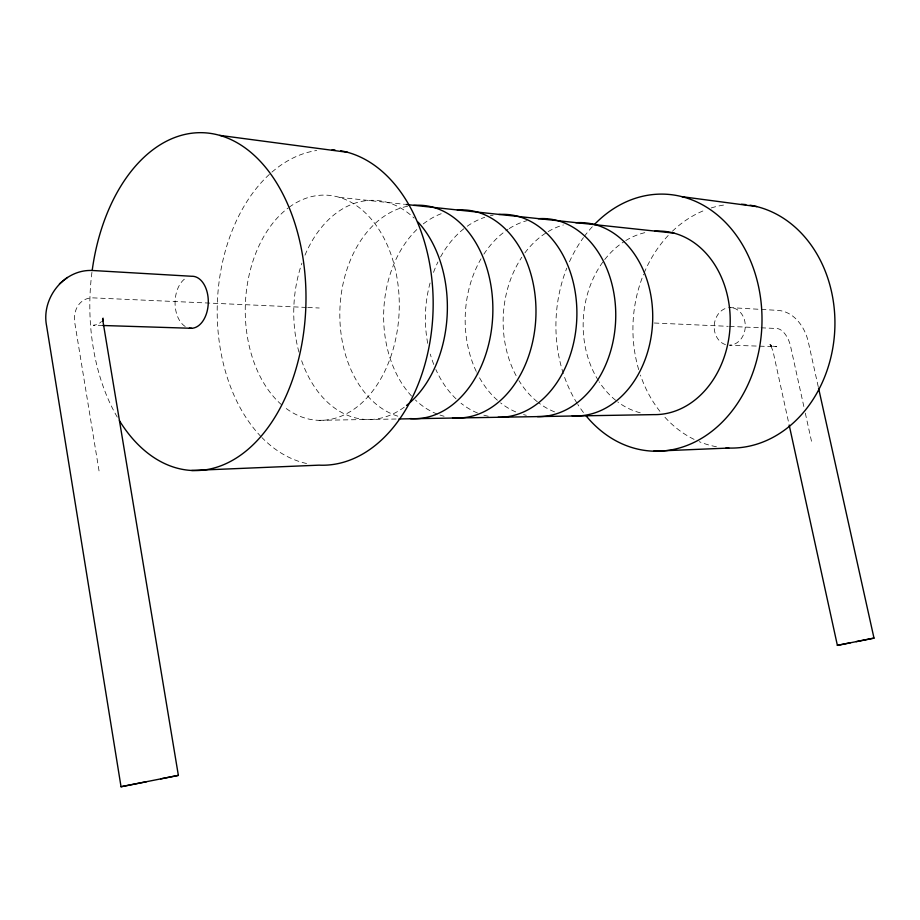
<?xml version="1.0" encoding="UTF-8"?>
<svg xmlns="http://www.w3.org/2000/svg" width="920" height="920" viewBox="0 0 920 920"><rect width="100%" height="100%" fill="white"/><g stroke="black" fill="none" stroke-linecap="round" stroke-linejoin="round"><path stroke-width="0.69" stroke-dasharray="4.6 3.45" d="M102.787 325.496C84.893 324.472 97.129 327.141 101.43 321.448M319.136 420.325L396.072 419.014M306.314 307.429L93.415 297.884A27.68 21.401 60.9 0 0 74.888 323.414L99.061 471.005M307.751 307.487L319.228 308.004M654.327 323.012L728.203 326.324M729.617 326.393L759.655 327.738M761.081 327.796L776.813 328.509A18.181 9.568 71.9 0 1 790.579 346.322L804.08 407.594M339.468 197.351L404.547 204.309M818.236 386.687L808.323 341.987C805 327.048 793.868 311.075 777.273 310.35L729.755 307.579A18.814 15.536 -86.2 0 1 745.28 326.059A18.814 15.536 -86.2 0 1 729.491 345.184L776.733 346.714L772.443 346.092L773.087 346.219L769.856 344.563L771.454 345.909L770.017 344.183L772.892 350.635L788.865 423.614M805.31 413.16L811.75 442.405M185.219 326.473A26.024 16.606 -88.5 0 1 175.076 302.082A26.024 16.606 -88.5 0 1 186.185 277.92M306.567 463.496A157.837 107.927 -88.2 0 1 261.935 437.586M260.981 436.597A157.837 107.927 -88.2 0 1 221.363 267.743A157.837 107.927 -88.2 0 1 316.698 150.489M289.156 207.253A112.654 76.981 -88.2 0 1 399.222 309.419A112.654 76.981 -88.2 0 1 283.728 406.594M281.497 404.708A112.654 76.981 -88.2 0 1 245.329 305.014A112.654 76.981 -88.2 0 1 288.029 208.092M117.265 417.105A168.992 108.031 -88.5 0 1 91.988 271.894M304.98 255.173A109.652 76.774 -88 0 1 414.138 218.109M404.248 407.192A109.652 76.774 -88 0 1 300.978 358.811M298.966 352.153A109.652 76.774 -88 0 1 301.933 263.108M640.24 412.792A91.839 73.474 -86.8 0 1 617.769 401.925M615.675 400.292A91.839 73.474 -86.8 0 1 599.127 381.765M598.356 380.558A91.839 73.474 -86.8 0 1 603.853 260.682M604.727 259.555A91.839 73.474 -86.8 0 1 624.53 241.339M625.761 240.568A91.839 73.474 -86.8 0 1 646.656 232.265M554.541 411.849A96.738 74.738 -87.2 0 1 538.349 402.58M537.28 401.729A96.738 74.738 -87.2 0 1 518.914 380.581M516.097 375.671A96.738 74.738 -87.2 0 1 521.801 257.243M524.906 252.862A96.738 74.738 -87.2 0 1 546.963 232.311M548.147 231.598A96.738 74.738 -87.2 0 1 563.373 224.952M725.477 344.597A18.814 15.536 -86.2 0 1 714.242 325.059A18.814 15.536 -86.2 0 1 728.398 307.694M583.429 412.493A128.639 102.959 -86.8 0 1 577.817 404.455M577.047 403.247A128.639 102.959 -86.8 0 1 563.776 374.934M563.327 373.577A128.639 102.959 -86.8 0 1 566.789 268.111M569.445 261.809A128.639 102.959 -86.8 0 1 583.452 237.59M584.257 236.486A128.639 102.959 -86.8 0 1 592.422 226.63M716.415 446.74A122.084 100.901 -86.2 0 1 699.188 441.669M694.094 439.38A122.084 100.901 -86.2 0 1 664.424 416.691M659.928 411.355A122.084 100.901 -86.2 0 1 640.435 375.084M638.698 369.656A122.084 100.901 -86.2 0 1 643.597 274.275M644.115 273.01A122.084 100.901 -86.2 0 1 671.37 232.231M672.394 231.242A122.084 100.901 -86.2 0 1 704.57 210.289M711.206 207.943A122.084 100.901 -86.2 0 1 726.317 204.7M397.773 416.162A106.8 76.487 -87.9 0 1 340.009 307.096A106.8 76.487 -87.9 0 1 408.422 206.103M444.095 416.254A104.087 76.118 -87.7 0 1 439.967 415.046M437.287 414.08A104.087 76.118 -87.7 0 1 415.437 400.016M411.562 396.083A104.087 76.118 -87.7 0 1 417.841 228.574M423.269 223.928A104.087 76.118 -87.7 0 1 442.876 213.106M488.29 416.219A101.51 75.704 -87.6 0 1 482.758 414.851M477.503 412.988A101.51 75.704 -87.6 0 1 461.023 403.224M456.021 398.831A101.51 75.704 -87.6 0 1 435.861 369.506M433.757 364.458A101.51 75.704 -87.6 0 1 430.284 354.119M427.719 343.332A101.51 75.704 -87.6 0 1 430.077 283.015M433.504 272.377A101.51 75.704 -87.6 0 1 437.931 262.005M440.565 256.933A101.51 75.704 -87.6 0 1 466.037 227.09M467.199 226.262A101.51 75.704 -87.6 0 1 484.782 217.315M490.348 215.763A101.51 75.704 -87.6 0 1 493.166 215.199M526.32 415.288A99.073 75.245 -87.4 0 1 523.572 414.621M515.764 411.918A99.073 75.245 -87.4 0 1 500.595 402.891M497.386 400.211A99.073 75.245 -87.4 0 1 476.893 372.761M476.261 371.45A99.073 75.245 -87.4 0 1 480.999 258.83M483.885 254.138A99.073 75.245 -87.4 0 1 508.001 229.344M509.185 228.574A99.073 75.245 -87.4 0 1 527.079 220.616"/><path stroke-width="1.38" d="M103.074 318.147L102.89 321.011L102.603 319.159L178.365 775.387L121.037 786.738L46.598 325.864C41.055 298.322 63.986 268.962 92.632 270.503L191.509 276.264A26.024 16.606 -88.5 0 1 208.265 303.312A26.024 16.606 -88.5 0 1 189.393 328.118M59.42 283.843L62.905 281.025M63.756 280.324L67.332 277.449M789.164 425.017L837.384 645.369L850.379 642.781M818.547 388.079L874 638.112L856.163 641.654M146.464 781.724L121.037 786.738M160.701 778.872L178.365 775.387M837.384 645.369L874 638.112M191.705 470.476L319.102 465.152A157.837 107.927 -88.2 0 0 432.63 319.332A157.837 107.927 -88.2 0 0 340.676 150.765M653.591 451.191L728.789 448.051M398.935 418.968L653.798 414.621A91.839 73.474 -86.8 0 0 730.216 321.183A91.839 73.474 -86.8 0 0 654.856 231.173M102.787 325.496L191.555 328.291M405.927 204.458L674.038 233.128M219.742 135.378L347.691 152.34M682.03 196.684L756.872 206.609M332.12 149.764A157.837 107.927 -88.2 0 1 334.983 149.983M92.184 270.48A168.992 108.031 -88.5 0 1 241.028 145.118A168.992 108.031 -88.5 0 1 286.396 395.278A168.992 108.031 -88.5 0 1 119.416 420.681M418.059 222.099A109.652 76.774 -88 0 1 406.513 405.467M575.851 222.732A96.738 74.738 -87.2 0 1 652.706 319.205A96.738 74.738 -87.2 0 1 572.205 415.84M594.355 224.572A128.639 102.959 -86.8 0 1 736.862 236.083A128.639 102.959 -86.8 0 1 729.192 414.506A128.639 102.959 -86.8 0 1 586.132 415.897M749.995 205.183A122.084 100.901 -86.2 0 1 834.221 337.502A122.084 100.901 -86.2 0 1 726.041 447.913M741.612 204.24A122.084 100.901 -86.2 0 1 745.809 204.608M413.724 205.401A106.8 76.487 -87.9 0 1 492.855 311.615A106.8 76.487 -87.9 0 1 410.423 418.588M457.343 210.059A104.087 76.118 -87.7 0 1 535.946 314.628A104.087 76.118 -87.7 0 1 452.525 417.726M498.801 214.498A101.51 75.704 -87.6 0 1 576.897 313.72A101.51 75.704 -87.6 0 1 498.099 417.277M538.257 218.707A99.073 75.245 -87.4 0 1 615.756 315.617A99.073 75.245 -87.4 0 1 537.452 416.599"/></g></svg>
